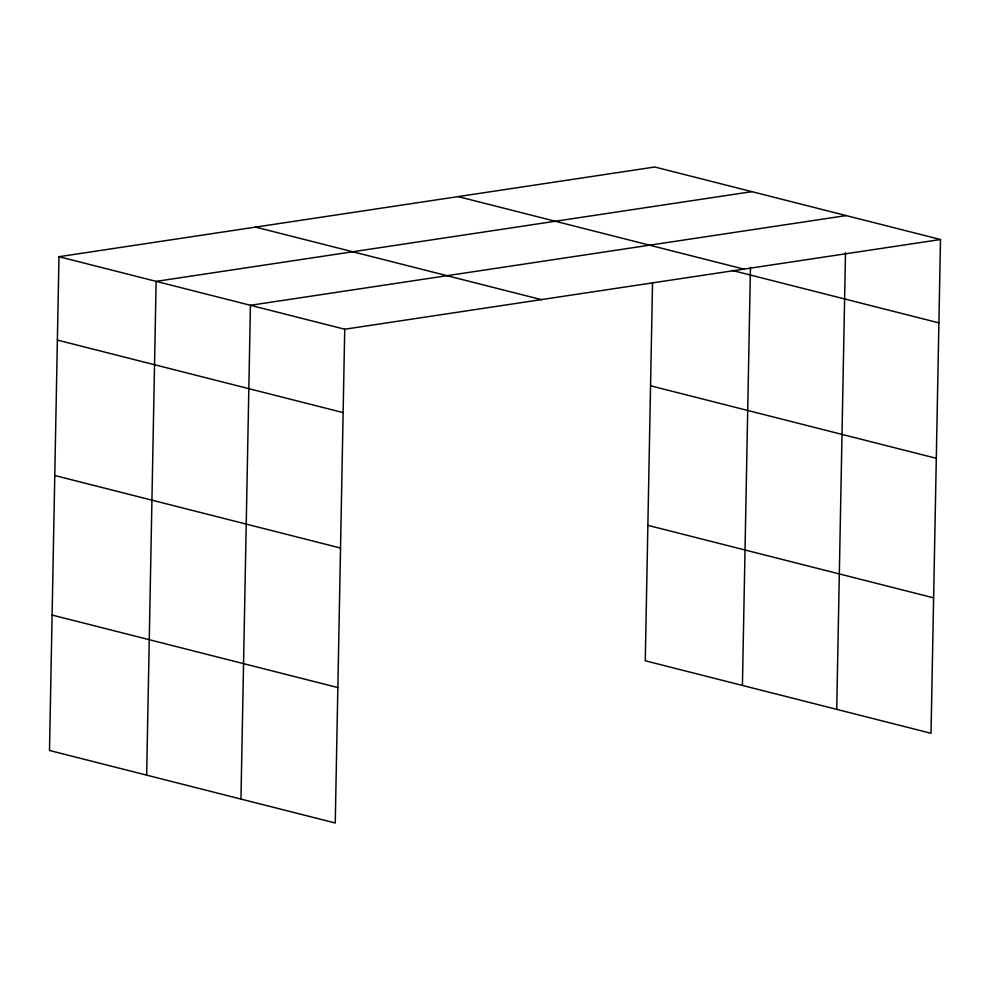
<?xml version="1.0" encoding="UTF-8"?>
<svg xmlns="http://www.w3.org/2000/svg" width="990" height="990" viewBox="0 0 990 990"><rect width="100%" height="100%" fill="white"/><g stroke="black" fill="none" stroke-linecap="round" stroke-linejoin="round"><path stroke-width="1.49" d="M58.979 256.707L49.5 750.482L335.251 822.999L344.73 329.225L58.979 256.707L654.749 167.001L940.5 239.518L931.021 733.293L645.27 660.776L652.534 282.682M146.656 775.145L156.135 281.37L751.905 191.652M240.954 799.066L250.433 305.291L846.202 215.585M742.426 685.427L750.457 267.3M836.723 709.36L845.497 252.636M344.73 329.225L940.5 239.518M458.147 196.602L743.898 269.119M732.365 270.468L938.904 322.876M255.581 227.106L541.332 299.624M650.554 385.803L936.305 458.321M57.383 340.077L343.134 412.595M647.868 525.343L933.62 597.849M54.784 475.509L340.523 548.027M52.099 615.05L337.85 687.567"/></g></svg>
